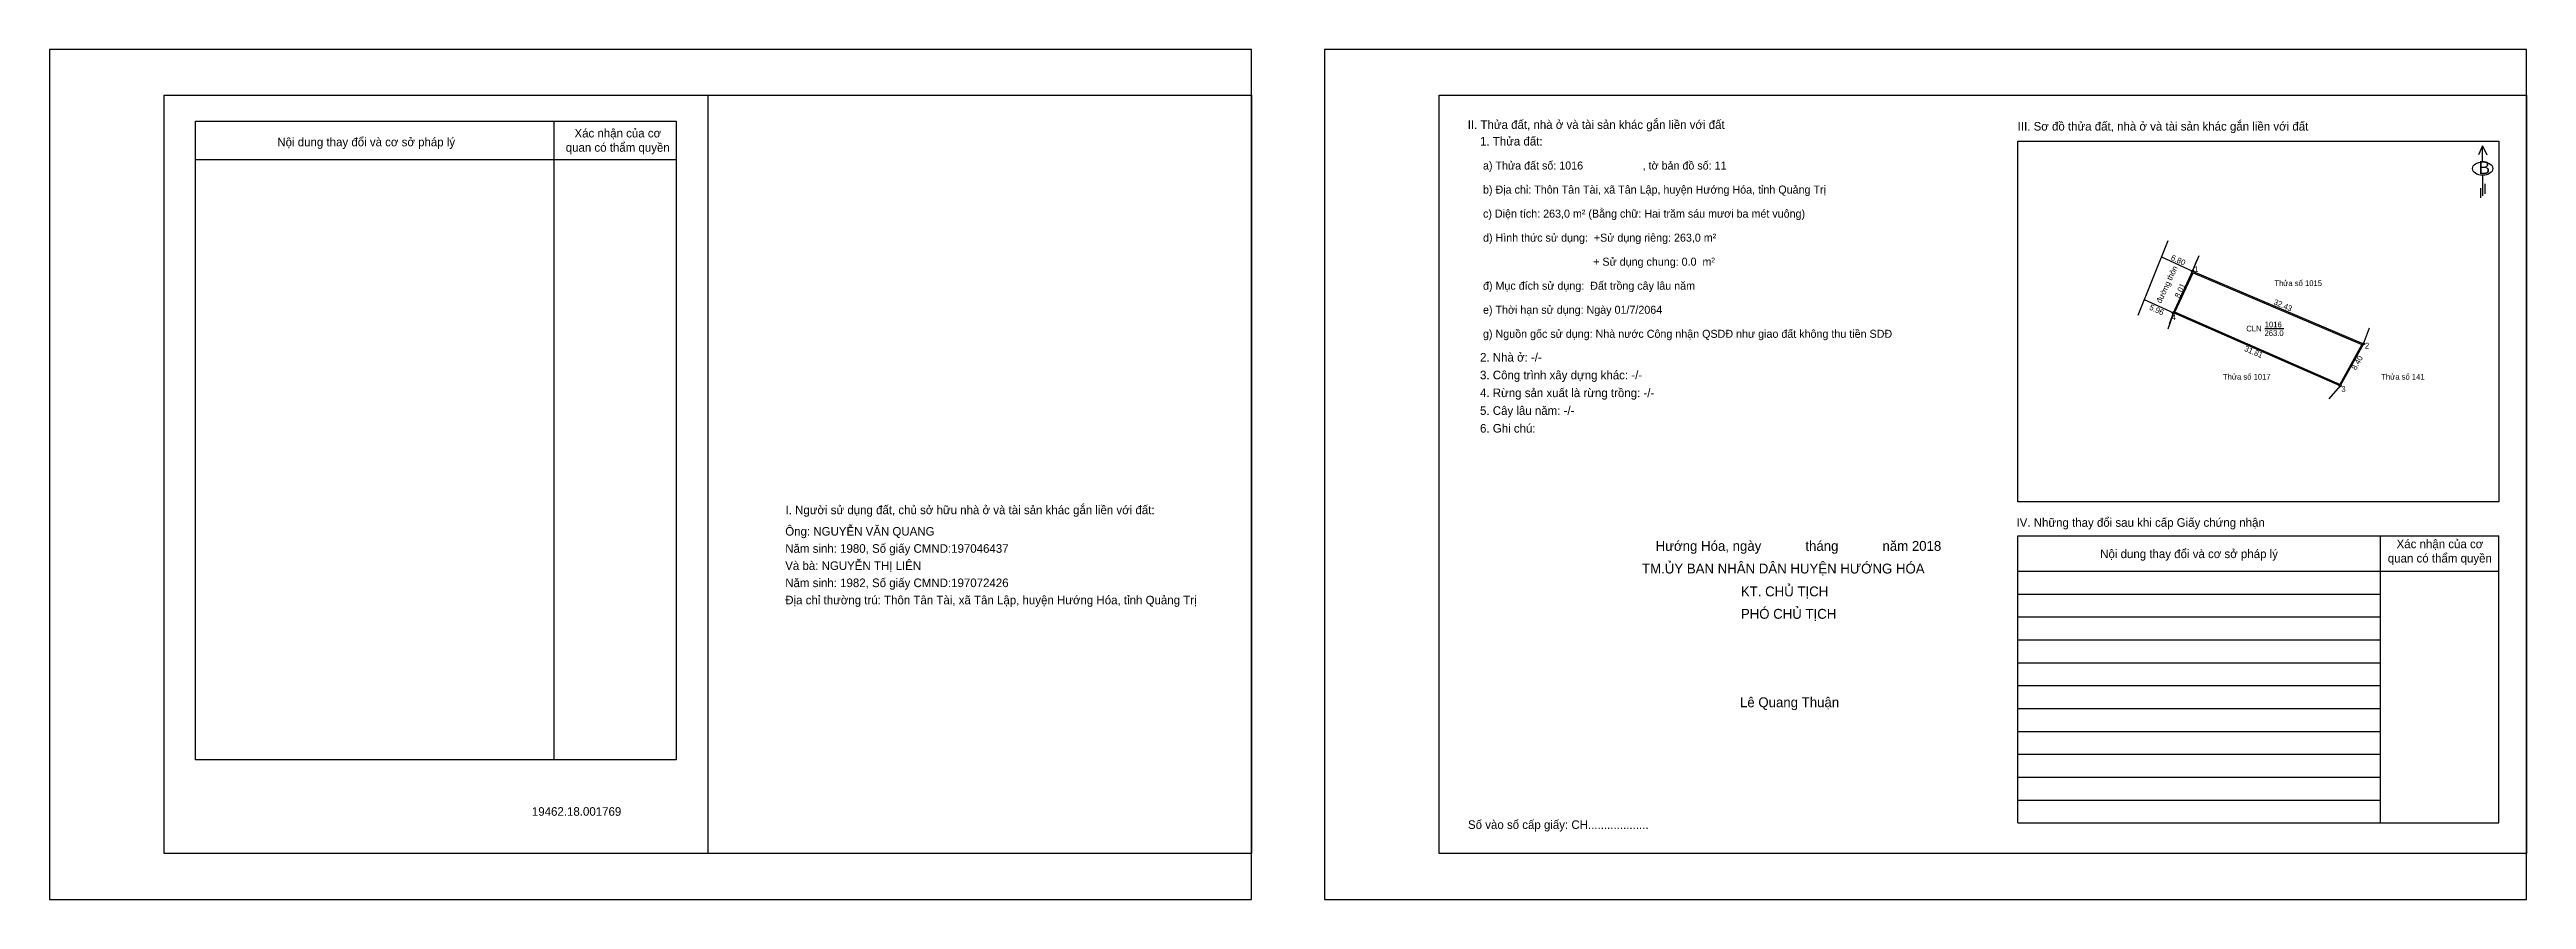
# Model space of a CAD drawing. Extents: x 547249 to 547682, y 1837454 to 1837603.
import ezdxf

# ---------------------------------------------------------------- set-up
doc = ezdxf.new("R2010")
doc.units = 0
for name, color, linetype in [('CanhThua', 7, 'Continuous'), ('ChieuDaiCanhThua', 7, 'Continuous'), ('Khung', 7, 'Continuous'), ('KhungInTrang1', 7, 'Continuous'), ('KhungInTrang2', 7, 'Continuous'), ('Level 1', 7, 'Continuous'), ('Level 2', 7, 'Continuous'), ('Level 23', 7, 'Continuous'), ('MocDinhThua', 7, 'Continuous'), ('NhanDiaChinhThua', 7, 'Continuous'), ('ON', 7, 'Continuous'), ('RauThua', 7, 'Continuous'), ('SoHieuDinhThua', 7, 'Continuous'), ('Template', 7, 'Continuous'), ('ThongTin', 7, 'Continuous')]:
    doc.layers.add(name, color=color, linetype=linetype)

msp = doc.modelspace()

# ---------------------------------------------------------------- linework, layer by layer
at = {"layer": 'CanhThua'}
for p, q in [((547620.01, 1837556.78), (547623.37, 1837564.05)), ((547620.01, 1837556.78), (547623.37, 1837564.05)), ((547623.37, 1837564.05), (547653.22, 1837551.37)), ((547649.15, 1837544.02), (547620.01, 1837556.78)), ((547653.22, 1837551.37), (547649.15, 1837544.02))]:
    msp.add_line(p, q, dxfattribs=at)
at = {"layer": 'ChieuDaiCanhThua'}
for p, q in [((547617.92, 1837566.57), (547623.37, 1837564.05)), ((547614.93, 1837559.13), (547620.01, 1837556.78))]:
    msp.add_line(p, q, dxfattribs=at)
at = {"layer": 'Khung'}
for p, q in [((547491.7, 1837594.79), (547681.7, 1837594.79)), ((547491.7, 1837462.29), (547491.7, 1837594.79)), ((547592.85, 1837523.75), (547592.85, 1837586.8)), ((547592.85, 1837586.8), (547676.85, 1837586.8)), ((547676.85, 1837586.8), (547676.85, 1837523.75)), ((547676.85, 1837523.75), (547592.85, 1837523.75))]:
    msp.add_line(p, q, dxfattribs=at)
msp.add_lwpolyline([(547458.91, 1837462.29), (547268.91, 1837462.29), (547268.91, 1837594.79), (547458.91, 1837594.79)], close=True, dxfattribs=at)
for points in [[(547363.91, 1837594.79), (547363.91, 1837462.29)], [(547681.7, 1837594.79), (547681.7, 1837462.29), (547491.7, 1837462.29)]]:
    msp.add_lwpolyline(points, dxfattribs=at)
at = {"layer": 'KhungInTrang1'}
msp.add_lwpolyline([(547248.91, 1837602.79), (547248.91, 1837454.29), (547458.91, 1837454.29), (547458.91, 1837602.79)], close=True, dxfattribs=at)
at = {"layer": 'KhungInTrang2'}
msp.add_lwpolyline([(547471.7, 1837602.79), (547471.7, 1837454.29), (547681.7, 1837454.29), (547681.7, 1837602.79)], close=True, dxfattribs=at)
at = {"layer": 'Level 1'}
msp.add_lwpolyline([(547613.83, 1837556.39), (547619.08, 1837569.45)], dxfattribs=at)
at = {"layer": 'Level 2'}
msp.add_lwpolyline([(547652.94, 1837551.27), (547649.07, 1837544.28), (547620.28, 1837556.88), (547623.47, 1837563.79)], close=True, dxfattribs=at)
at = {"layer": 'Level 23'}
for p, q in [((547623.37, 1837564.05), (547624.12, 1837565.9)), ((547619.36, 1837554.88), (547620.01, 1837556.78))]:
    msp.add_line(p, q, dxfattribs=at)
at = {"layer": 'MocDinhThua'}
for centre in [(547623.37, 1837564.05), (547620.01, 1837556.78), (547653.22, 1837551.37), (547649.15, 1837544.02)]:
    msp.add_circle(centre, 0.187, dxfattribs=at)
at = {"layer": 'NhanDiaChinhThua'}
msp.add_line((547636, 1837554.03), (547639.33, 1837554.03), dxfattribs=at)
at = {"layer": 'ON'}
for p, q in [((547274.41, 1837590.29), (547358.41, 1837590.29)), ((547274.41, 1837478.68), (547274.41, 1837590.29)), ((547358.41, 1837590.29), (547358.41, 1837478.68)), ((547274.41, 1837583.59), (547358.41, 1837583.59)), ((547592.85, 1837517.83), (547676.85, 1837517.83)), ((547656.12, 1837517.83), (547656.12, 1837467.67)), ((547592.85, 1837511.65), (547676.85, 1837511.65)), ((547592.85, 1837507.65), (547656.12, 1837507.65)), ((547592.85, 1837503.65), (547656.12, 1837503.65)), ((547592.85, 1837499.65), (547656.12, 1837499.65)), ((547592.85, 1837495.65), (547656.12, 1837495.65)), ((547592.85, 1837491.65), (547656.12, 1837491.65)), ((547592.85, 1837487.65), (547656.12, 1837487.65)), ((547592.85, 1837483.65), (547656.12, 1837483.65)), ((547592.85, 1837479.65), (547656.12, 1837479.65)), ((547592.85, 1837475.65), (547656.12, 1837475.65)), ((547592.85, 1837471.65), (547656.12, 1837471.65))]:
    msp.add_line(p, q, dxfattribs=at)
for points in [[(547337.05, 1837590.29), (547337.05, 1837478.68)], [(547592.85, 1837467.67), (547592.85, 1837517.83)], [(547676.85, 1837467.67), (547676.85, 1837517.83)], [(547358.41, 1837478.68), (547274.41, 1837478.68)]]:
    msp.add_lwpolyline(points, dxfattribs=at)
at = {"layer": 'RauThua'}
for p, q in [((547623.37, 1837564.05), (547624.49, 1837566.82)), ((547620.01, 1837556.78), (547619.04, 1837553.95)), ((547653.22, 1837551.37), (547654.25, 1837554.18)), ((547649.15, 1837544.02), (547647.19, 1837541.76))]:
    msp.add_line(p, q, dxfattribs=at)
at = {"layer": 'Template'}
for p, q in [((547674.03, 1837585.99), (547673.31, 1837584.4)), ((547674.03, 1837583.17), (547674.03, 1837585.99)), ((547674.03, 1837585.99), (547674.76, 1837584.4)), ((547673.67, 1837578.59), (547673.67, 1837576.85)), ((547674.05, 1837580.82), (547674.05, 1837577.25)), ((547674.45, 1837579.33), (547674.45, 1837577.59)), ((547592.85, 1837467.67), (547676.85, 1837467.67))]:
    msp.add_line(p, q, dxfattribs=at)
msp.add_ellipse((547674.05, 1837581.99), major_axis=(1.78, 0), ratio=0.655849, dxfattribs=at)

# ---------------------------------------------------------------- texts
at = {"layer": 'ChieuDaiCanhThua'}
for s, rotation, p in [('6.80', 335.1759, (547619.47, 1837566.09)), ('8.01', 65.1759, (547621.08, 1837559.29)), ('5.96', 335.1759, (547615.71, 1837557.4)), ('32.43', 336.9877, (547637.42, 1837558.3)), ('31.81', 336.3519, (547632.3, 1837550.17)), ('8.40', 61.013, (547651.92, 1837546.69))]:
    msp.add_text(s, height=1, rotation=rotation, dxfattribs=at).set_placement(p)
at = {"layer": 'Level 1'}
msp.add_text('đường thôn', height=1, rotation=65.1759, dxfattribs=at).set_placement((547617.87, 1837558.37))
at = {"layer": 'NhanDiaChinhThua'}
for s, p in [('Thửa số 1015', (547637.65, 1837561.46)), ('CLN', (547632.75, 1837553.53)), ('263.0', (547635.93, 1837552.74)), ('1016', (547635.97, 1837554.25)), ('Thửa số 1017', (547628.67, 1837545.12)), ('Thửa số 141', (547656.33, 1837545.12))]:
    msp.add_text(s, height=1, dxfattribs=at).set_placement(p)
at = {"layer": 'ON'}
for s, height, p in [('Nội dung thay đổi và cơ sở pháp lý', 1.5, (547288.71, 1837585.88)), ('Xác nhận của cơ ', 1.5, (547340.63, 1837587.43)), ('quan có thẩm quyền', 1.5, (547339.1, 1837584.93)), ('I. Người sử dụng đất, chủ sở hữu nhà ở và tài sản khác gắn liền với đất:', 1.5, (547377.51, 1837521.6)), ('IV. Những thay đổi sau khi cấp Giấy chứng nhận', 1.5, (547592.6, 1837519.4)), ('Nội dung thay đổi và cơ sở pháp lý', 1.5, (547607.22, 1837513.93)), ('quan có thẩm quyền', 1.5, (547657.48, 1837513.16)), ('Xác nhận của cơ ', 1.5, (547659.01, 1837515.66)), ('Lê Quang Thuận', 1.7268, (547544.28, 1837487.88))]:
    msp.add_text(s, height=height, dxfattribs=at).set_placement(p)
at = {"layer": 'SoHieuDinhThua'}
for s, p in [('1', (547623.61, 1837563.92)), ('4', (547619.73, 1837555.54)), ('2', (547653.48, 1837550.55)), ('3', (547649.36, 1837542.99))]:
    msp.add_text(s, height=1, dxfattribs=at).set_placement(p)
at = {"layer": 'Template'}
for s, height, p in [('II. Thửa đất, nhà ở và tài sản khác gắn liền với đất', 1.5, (547496.71, 1837588.92)), ('III. Sơ đồ thửa đất, nhà ở và tài sản khác gắn liền với đất', 1.5, (547592.8, 1837588.63)), ('B', 2.25, (547673.33, 1837581.04)), ('TM.ỦY BAN NHÂN DÂN HUYỆN HƯỚNG HÓA', 1.7268, (547527.17, 1837511.24)), ('Hướng Hóa, ngày            tháng            năm 2018', 1.7268, (547529.54, 1837515.2)), ('KT. CHỦ TỊCH', 1.7268, (547544.44, 1837507.25)), ('PHÓ CHỦ TỊCH', 1.7268, (547544.44, 1837503.33)), ('19462.18.001769', 1.5, (547333.19, 1837468.91)), ('Số vào sổ cấp giấy: CH...................', 1.5, (547496.76, 1837466.61))]:
    msp.add_text(s, height=height, dxfattribs=at).set_placement(p)
at = {"layer": 'ThongTin'}
for s, height, p in [('1. Thửa đất: ', 1.5, (547498.86, 1837586.02)), (' a) Thửa đất số: 1016                    , tờ bản đồ số: 11', 1.4, (547498.86, 1837581.82)), (' b) Địa chỉ: Thôn Tân Tài, xã Tân Lập, huyện Hướng Hóa, tỉnh Quảng Trị', 1.4, (547498.86, 1837577.62)), (' c) Diện tích: 263,0 m² (Bằng chữ: Hai trăm sáu mươi ba mét vuông)', 1.4, (547498.86, 1837573.42)), (' d) Hình thức sử dụng:  +Sử dụng riêng: 263,0 m²', 1.4, (547498.86, 1837569.22)), ('                                      + Sử dụng chung: 0.0  m²', 1.4, (547498.86, 1837565.02)), (' đ) Mục đích sử dụng:  Đất trồng cây lâu năm', 1.4, (547498.86, 1837560.82)), (' e) Thời hạn sử dụng: Ngày 01/7/2064', 1.4, (547498.86, 1837556.62)), (' g) Nguồn gốc sử dụng: Nhà nước Công nhận QSDĐ như giao đất không thu tiền SDĐ', 1.4, (547498.86, 1837552.42)), ('2. Nhà ở: -/-', 1.5, (547498.86, 1837548.27)), ('4. Rừng sản xuất là rừng trồng: -/-', 1.5, (547498.86, 1837542.06)), ('3. Công trình xây dựng khác: -/-', 1.5, (547498.86, 1837545.17)), ('5. Cây lâu năm: -/-', 1.5, (547498.86, 1837538.96)), ('6. Ghi chú:', 1.5, (547498.86, 1837535.86)), ('Ông: NGUYỄN VĂN QUANG', 1.5, (547377.46, 1837517.86)), ('Và bà: NGUYỄN THỊ LIÊN', 1.5, (547377.46, 1837511.86)), ('Năm sinh: 1980, Số giấy CMND:197046437', 1.5, (547377.46, 1837514.86)), ('Năm sinh: 1982, Số giấy CMND:197072426', 1.5, (547377.46, 1837508.86)), ('Địa chỉ thường trú: Thôn Tân Tài, xã Tân Lập, huyện Hướng Hóa, tỉnh Quảng Trị', 1.5, (547377.46, 1837505.86))]:
    msp.add_text(s, height=height, dxfattribs=at).set_placement(p)

doc.saveas('drawing.dxf')
